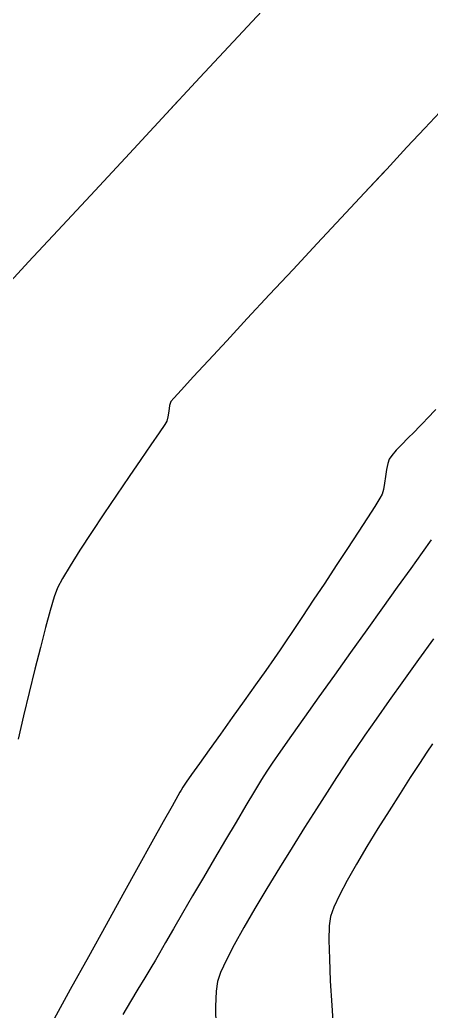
# Model space of a CAD drawing. Header units: metres. Extents: x 708868 to 711043, y 5411316 to 5413138.
# Drawn here: x 709249.4 to 709284.5, y 5411557.1 to 5411641.8 of the extents above; entities that cross this region are included whole.
import ezdxf

# ---------------------------------------------------------------- set-up
doc = ezdxf.new("R2010")
doc.units = ezdxf.units.M
for name, color, linetype in [('Rionegro 2010_Contours', 7, 'Continuous'), ('Rionegro 2014_Contours', 7, 'Continuous'), ('Rionegro 2018_Contours', 7, 'Continuous')]:
    doc.layers.add(name, color=color, linetype=linetype)

msp = doc.modelspace()

# ---------------------------------------------------------------- linework, layer by layer
at = {"layer": 'Rionegro 2010_Contours'}
for points in [[(709262.901, 5411634.862, 231), (709261.54, 5411633.397, 231), (709258.404, 5411630.022, 231), (709255.42, 5411626.81, 231), (709252.644, 5411623.822, 231), (709250.136, 5411621.121, 231), (709247.952, 5411618.769, 231)], [(709280.519, 5411628.835, 232), (709278.837, 5411627.032, 232), (709276.84, 5411624.891, 232), (709274.789, 5411622.691, 232), (709272.735, 5411620.486, 232), (709270.729, 5411618.331, 232), (709268.821, 5411616.279, 232), (709267.062, 5411614.386, 232), (709265.504, 5411612.705, 232), (709264.197, 5411611.29, 232), (709263.192, 5411610.197, 232), (709262.54, 5411609.478, 232), (709262.292, 5411609.188, 232), (709262.189, 5411608.841, 232), (709262.114, 5411608.365, 232), (709262.044, 5411607.886, 232), (709261.955, 5411607.528, 232), (709261.763, 5411607.223, 232), (709261.291, 5411606.526, 232), (709260.592, 5411605.505, 232), (709259.717, 5411604.231, 232), (709258.718, 5411602.774, 232), (709257.648, 5411601.202, 232), (709256.557, 5411599.585, 232), (709255.498, 5411597.994, 232), (709254.522, 5411596.497, 232), (709253.683, 5411595.164, 232), (709253.031, 5411594.066, 232), (709252.618, 5411593.27, 232), (709252.329, 5411592.489, 232), (709251.98, 5411591.337, 232), (709251.581, 5411589.879, 232), (709251.144, 5411588.183, 232), (709250.679, 5411586.314, 232), (709250.199, 5411584.339, 232), (709249.715, 5411582.325, 232), (709249.237, 5411580.337, 232)], [(709284.93, 5411608.526, 233), (709284.196, 5411607.755, 233), (709283.873, 5411607.414, 233), (709283.523, 5411607.05, 233), (709283.063, 5411606.587, 233), (709282.546, 5411606.066, 233), (709282.024, 5411605.532, 233), (709281.55, 5411605.026, 233), (709281.176, 5411604.592, 233), (709280.954, 5411604.272, 233), (709280.824, 5411603.893, 233), (709280.722, 5411603.378, 233), (709280.635, 5411602.794, 233), (709280.553, 5411602.206, 233), (709280.462, 5411601.683, 233), (709280.35, 5411601.289, 233), (709280.152, 5411600.937, 233), (709279.714, 5411600.233, 233), (709279.079, 5411599.24, 233), (709278.29, 5411598.023, 233), (709277.391, 5411596.646, 233), (709276.423, 5411595.175, 233), (709275.432, 5411593.673, 233), (709274.46, 5411592.205, 233), (709273.55, 5411590.836, 233), (709272.745, 5411589.63, 233), (709272.089, 5411588.652, 233), (709271.625, 5411587.967, 233), (709271.117, 5411587.234, 233), (709270.401, 5411586.215, 233), (709269.529, 5411584.984, 233), (709268.556, 5411583.615, 233), (709267.535, 5411582.184, 233), (709266.52, 5411580.763, 233), (709265.565, 5411579.427, 233), (709264.724, 5411578.251, 233), (709264.05, 5411577.308, 233), (709263.596, 5411576.674, 233), (709263.417, 5411576.421, 233), (709263.301, 5411576.232, 233), (709263.162, 5411575.993, 233), (709263.051, 5411575.801, 233), (709262.874, 5411575.483, 233), (709262.393, 5411574.621, 233), (709261.648, 5411573.281, 233), (709260.674, 5411571.53, 233), (709259.51, 5411569.434, 233), (709258.193, 5411567.06, 233), (709256.761, 5411564.475, 233), (709255.251, 5411561.744, 233), (709253.702, 5411558.936, 233), (709252.15, 5411556.116, 233)], [(709284.535, 5411597.361, 234), (709283.761, 5411596.283, 234), (709282.782, 5411594.917, 234), (709281.638, 5411593.322, 234), (709280.373, 5411591.557, 234), (709279.028, 5411589.679, 234), (709277.647, 5411587.746, 234), (709276.27, 5411585.818, 234), (709274.941, 5411583.953, 234), (709273.702, 5411582.207, 234), (709272.595, 5411580.641, 234), (709271.662, 5411579.312, 234), (709270.945, 5411578.278, 234), (709270.488, 5411577.598, 234), (709270.037, 5411576.882, 234), (709269.428, 5411575.884, 234), (709268.691, 5411574.659, 234), (709267.857, 5411573.257, 234), (709266.955, 5411571.733, 234), (709266.017, 5411570.139, 234), (709265.073, 5411568.528, 234), (709264.153, 5411566.953, 234), (709263.286, 5411565.465, 234), (709262.505, 5411564.12, 234), (709261.838, 5411562.968, 234), (709261.316, 5411562.063, 234), (709260.97, 5411561.458, 234), (709260.579, 5411560.789, 234), (709260.071, 5411559.948, 234), (709259.48, 5411558.977, 234), (709258.841, 5411557.918, 234), (709258.186, 5411556.813, 234)], [(709284.63, 5411579.952, 236), (709284.166, 5411579.241, 236), (709283.526, 5411578.26, 236), (709282.748, 5411577.063, 236), (709281.872, 5411575.701, 236), (709280.934, 5411574.227, 236), (709279.975, 5411572.694, 236), (709279.033, 5411571.154, 236), (709278.146, 5411569.66, 236), (709277.353, 5411568.263, 236), (709276.692, 5411567.018, 236), (709276.203, 5411565.975, 236), (709275.924, 5411565.188, 236), (709275.825, 5411564.394, 236), (709275.797, 5411563.164, 236), (709275.83, 5411561.57, 236), (709275.911, 5411559.687, 236), (709276.03, 5411557.589, 236), (709276.174, 5411555.351, 236)]]:
    msp.add_polyline3d(points, dxfattribs=at)
at = {"layer": 'Rionegro 2014_Contours'}
for points in [[(709271.27, 5411643.868, 231), (709268.031, 5411640.382, 231), (709264.768, 5411636.871, 231), (709261.54, 5411633.397, 231), (709258.404, 5411630.022, 231), (709255.42, 5411626.81, 231), (709252.644, 5411623.822, 231), (709250.136, 5411621.121, 231), (709247.952, 5411618.769, 231)], [(709285.264, 5411633.922, 232), (709283.993, 5411632.559, 232), (709282.464, 5411630.921, 232), (709280.729, 5411629.06, 232), (709278.837, 5411627.032, 232), (709276.84, 5411624.891, 232), (709274.789, 5411622.691, 232), (709272.735, 5411620.486, 232), (709270.729, 5411618.331, 232), (709268.821, 5411616.279, 232), (709267.062, 5411614.386, 232), (709265.504, 5411612.705, 232), (709264.197, 5411611.29, 232), (709263.192, 5411610.197, 232), (709262.54, 5411609.478, 232), (709262.292, 5411609.188, 232), (709262.189, 5411608.841, 232), (709262.114, 5411608.365, 232), (709262.044, 5411607.886, 232), (709261.955, 5411607.528, 232), (709261.763, 5411607.223, 232), (709261.291, 5411606.526, 232), (709260.592, 5411605.505, 232), (709259.717, 5411604.231, 232), (709258.718, 5411602.774, 232), (709257.648, 5411601.202, 232), (709256.557, 5411599.585, 232), (709255.498, 5411597.994, 232), (709254.522, 5411596.497, 232), (709253.683, 5411595.164, 232), (709253.031, 5411594.066, 232), (709252.618, 5411593.27, 232), (709252.329, 5411592.489, 232), (709251.98, 5411591.337, 232), (709251.581, 5411589.879, 232), (709251.144, 5411588.183, 232), (709250.679, 5411586.314, 232), (709250.199, 5411584.339, 232), (709249.715, 5411582.325, 232), (709249.237, 5411580.337, 232)], [(709284.93, 5411608.526, 233), (709284.196, 5411607.755, 233), (709283.873, 5411607.414, 233), (709283.523, 5411607.05, 233), (709283.063, 5411606.587, 233), (709282.546, 5411606.066, 233), (709282.024, 5411605.532, 233), (709281.55, 5411605.026, 233), (709281.176, 5411604.592, 233), (709280.954, 5411604.272, 233), (709280.824, 5411603.893, 233), (709280.722, 5411603.378, 233), (709280.635, 5411602.794, 233), (709280.553, 5411602.206, 233), (709280.462, 5411601.683, 233), (709280.35, 5411601.289, 233), (709280.152, 5411600.937, 233), (709279.714, 5411600.233, 233), (709279.079, 5411599.24, 233), (709278.29, 5411598.023, 233), (709277.391, 5411596.646, 233), (709276.423, 5411595.175, 233), (709275.432, 5411593.673, 233), (709274.46, 5411592.205, 233), (709273.55, 5411590.836, 233), (709272.745, 5411589.63, 233), (709272.089, 5411588.652, 233), (709271.625, 5411587.967, 233), (709271.117, 5411587.234, 233), (709270.401, 5411586.215, 233), (709269.529, 5411584.984, 233), (709268.556, 5411583.615, 233), (709267.535, 5411582.184, 233), (709266.52, 5411580.763, 233), (709265.565, 5411579.427, 233), (709264.724, 5411578.251, 233), (709264.05, 5411577.308, 233), (709263.596, 5411576.674, 233), (709263.417, 5411576.421, 233), (709263.301, 5411576.232, 233), (709263.162, 5411575.993, 233), (709263.051, 5411575.801, 233), (709262.874, 5411575.483, 233), (709262.393, 5411574.621, 233), (709261.648, 5411573.281, 233), (709260.674, 5411571.53, 233), (709259.51, 5411569.434, 233), (709258.193, 5411567.06, 233), (709256.761, 5411564.475, 233), (709255.251, 5411561.744, 233), (709253.702, 5411558.936, 233), (709252.15, 5411556.116, 233)], [(709284.535, 5411597.361, 234), (709283.761, 5411596.283, 234), (709282.782, 5411594.917, 234), (709281.638, 5411593.322, 234), (709280.373, 5411591.557, 234), (709279.028, 5411589.679, 234), (709277.647, 5411587.746, 234), (709276.27, 5411585.818, 234), (709274.941, 5411583.953, 234), (709273.702, 5411582.207, 234), (709272.595, 5411580.641, 234), (709271.662, 5411579.312, 234), (709270.945, 5411578.278, 234), (709270.488, 5411577.598, 234), (709270.037, 5411576.882, 234), (709269.428, 5411575.884, 234), (709268.691, 5411574.659, 234), (709267.857, 5411573.257, 234), (709266.955, 5411571.733, 234), (709266.017, 5411570.139, 234), (709265.073, 5411568.528, 234), (709264.153, 5411566.953, 234), (709263.286, 5411565.465, 234), (709262.505, 5411564.12, 234), (709261.838, 5411562.968, 234), (709261.316, 5411562.063, 234), (709260.97, 5411561.458, 234), (709260.579, 5411560.789, 234), (709260.071, 5411559.948, 234), (709259.48, 5411558.977, 234), (709258.841, 5411557.918, 234), (709258.186, 5411556.813, 234)], [(709284.722, 5411588.922, 235), (709283.447, 5411587.142, 235), (709282.173, 5411585.359, 235), (709280.95, 5411583.641, 235), (709279.827, 5411582.055, 235), (709278.854, 5411580.67, 235), (709278.082, 5411579.554, 235), (709277.559, 5411578.775, 235), (709277.099, 5411578.067, 235), (709276.452, 5411577.065, 235), (709275.649, 5411575.819, 235), (709274.726, 5411574.375, 235), (709273.715, 5411572.782, 235), (709272.651, 5411571.087, 235), (709271.568, 5411569.339, 235), (709270.498, 5411567.584, 235), (709269.476, 5411565.872, 235), (709268.536, 5411564.25, 235), (709267.71, 5411562.766, 235), (709267.034, 5411561.468, 235), (709266.54, 5411560.403, 235), (709266.263, 5411559.619, 235), (709266.158, 5411558.799, 235), (709266.113, 5411557.483, 235), (709266.121, 5411555.747, 235)], [(709284.63, 5411579.952, 236), (709284.166, 5411579.241, 236), (709283.526, 5411578.26, 236), (709282.748, 5411577.063, 236), (709281.872, 5411575.701, 236), (709280.934, 5411574.227, 236), (709279.975, 5411572.694, 236), (709279.033, 5411571.154, 236), (709278.146, 5411569.66, 236), (709277.353, 5411568.263, 236), (709276.692, 5411567.018, 236), (709276.203, 5411565.975, 236), (709275.924, 5411565.188, 236), (709275.825, 5411564.394, 236), (709275.797, 5411563.164, 236), (709275.83, 5411561.57, 236), (709275.911, 5411559.687, 236), (709276.03, 5411557.589, 236), (709276.174, 5411555.351, 236)]]:
    msp.add_polyline3d(points, dxfattribs=at)
at = {"layer": 'Rionegro 2018_Contours'}
for points in [[(709271.27, 5411643.868, 231), (709268.031, 5411640.382, 231), (709264.768, 5411636.871, 231), (709261.54, 5411633.397, 231), (709258.404, 5411630.022, 231), (709255.42, 5411626.81, 231), (709252.644, 5411623.822, 231), (709250.136, 5411621.121, 231), (709247.952, 5411618.769, 231)], [(709285.264, 5411633.922, 232), (709283.993, 5411632.559, 232), (709282.464, 5411630.921, 232), (709280.729, 5411629.06, 232), (709278.837, 5411627.032, 232), (709276.84, 5411624.891, 232), (709274.789, 5411622.691, 232), (709272.735, 5411620.486, 232), (709270.729, 5411618.331, 232), (709268.821, 5411616.279, 232), (709267.062, 5411614.386, 232), (709265.504, 5411612.705, 232), (709264.197, 5411611.29, 232), (709263.192, 5411610.197, 232), (709262.54, 5411609.478, 232), (709262.292, 5411609.188, 232), (709262.189, 5411608.841, 232), (709262.114, 5411608.365, 232), (709262.044, 5411607.886, 232), (709261.955, 5411607.528, 232), (709261.763, 5411607.223, 232), (709261.291, 5411606.526, 232), (709260.592, 5411605.505, 232), (709259.717, 5411604.231, 232), (709258.718, 5411602.774, 232), (709257.648, 5411601.202, 232), (709256.557, 5411599.585, 232), (709255.498, 5411597.994, 232), (709254.522, 5411596.497, 232), (709253.683, 5411595.164, 232), (709253.031, 5411594.066, 232), (709252.618, 5411593.27, 232), (709252.329, 5411592.489, 232), (709251.98, 5411591.337, 232), (709251.581, 5411589.879, 232), (709251.144, 5411588.183, 232), (709250.679, 5411586.314, 232), (709250.199, 5411584.339, 232), (709249.715, 5411582.325, 232), (709249.237, 5411580.337, 232)], [(709284.93, 5411608.526, 233), (709284.196, 5411607.755, 233), (709283.873, 5411607.414, 233), (709283.523, 5411607.05, 233), (709283.063, 5411606.587, 233), (709282.546, 5411606.066, 233), (709282.024, 5411605.532, 233), (709281.55, 5411605.026, 233), (709281.176, 5411604.592, 233), (709280.954, 5411604.272, 233), (709280.824, 5411603.893, 233), (709280.722, 5411603.378, 233), (709280.635, 5411602.794, 233), (709280.553, 5411602.206, 233), (709280.462, 5411601.683, 233), (709280.35, 5411601.289, 233), (709280.152, 5411600.937, 233), (709279.714, 5411600.233, 233), (709279.079, 5411599.24, 233), (709278.29, 5411598.023, 233), (709277.391, 5411596.646, 233), (709276.423, 5411595.175, 233), (709275.432, 5411593.673, 233), (709274.46, 5411592.205, 233), (709273.55, 5411590.836, 233), (709272.745, 5411589.63, 233), (709272.089, 5411588.652, 233), (709271.625, 5411587.967, 233), (709271.117, 5411587.234, 233), (709270.401, 5411586.215, 233), (709269.529, 5411584.984, 233), (709268.556, 5411583.615, 233), (709267.535, 5411582.184, 233), (709266.52, 5411580.763, 233), (709265.565, 5411579.427, 233), (709264.724, 5411578.251, 233), (709264.05, 5411577.308, 233), (709263.596, 5411576.674, 233), (709263.417, 5411576.421, 233), (709263.301, 5411576.232, 233), (709263.162, 5411575.993, 233), (709263.051, 5411575.801, 233), (709262.874, 5411575.483, 233), (709262.393, 5411574.621, 233), (709261.648, 5411573.281, 233), (709260.674, 5411571.53, 233), (709259.51, 5411569.434, 233), (709258.193, 5411567.06, 233), (709256.761, 5411564.475, 233), (709255.251, 5411561.744, 233), (709253.702, 5411558.936, 233), (709252.15, 5411556.116, 233)], [(709284.535, 5411597.361, 234), (709283.761, 5411596.283, 234), (709282.782, 5411594.917, 234), (709281.638, 5411593.322, 234), (709280.373, 5411591.557, 234), (709279.028, 5411589.679, 234), (709277.647, 5411587.746, 234), (709276.27, 5411585.818, 234), (709274.941, 5411583.953, 234), (709273.702, 5411582.207, 234), (709272.595, 5411580.641, 234), (709271.662, 5411579.312, 234), (709270.945, 5411578.278, 234), (709270.488, 5411577.598, 234), (709270.037, 5411576.882, 234), (709269.428, 5411575.884, 234), (709268.691, 5411574.659, 234), (709267.857, 5411573.257, 234), (709266.955, 5411571.733, 234), (709266.017, 5411570.139, 234), (709265.073, 5411568.528, 234), (709264.153, 5411566.953, 234), (709263.286, 5411565.465, 234), (709262.505, 5411564.12, 234), (709261.838, 5411562.968, 234), (709261.316, 5411562.063, 234), (709260.97, 5411561.458, 234), (709260.579, 5411560.789, 234), (709260.071, 5411559.948, 234), (709259.48, 5411558.977, 234), (709258.841, 5411557.918, 234), (709258.186, 5411556.813, 234)], [(709284.722, 5411588.922, 235), (709283.447, 5411587.142, 235), (709282.173, 5411585.359, 235), (709280.95, 5411583.641, 235), (709279.827, 5411582.055, 235), (709278.854, 5411580.67, 235), (709278.082, 5411579.554, 235), (709277.559, 5411578.775, 235), (709277.099, 5411578.067, 235), (709276.452, 5411577.065, 235), (709275.649, 5411575.819, 235), (709274.726, 5411574.375, 235), (709273.715, 5411572.782, 235), (709272.651, 5411571.087, 235), (709271.568, 5411569.339, 235), (709270.498, 5411567.584, 235), (709269.476, 5411565.872, 235), (709268.536, 5411564.25, 235), (709267.71, 5411562.766, 235), (709267.034, 5411561.468, 235), (709266.54, 5411560.403, 235), (709266.263, 5411559.619, 235), (709266.158, 5411558.799, 235), (709266.113, 5411557.483, 235), (709266.121, 5411555.747, 235)], [(709284.63, 5411579.952, 236), (709284.166, 5411579.241, 236), (709283.526, 5411578.26, 236), (709282.748, 5411577.063, 236), (709281.872, 5411575.701, 236), (709280.934, 5411574.227, 236), (709279.975, 5411572.694, 236), (709279.033, 5411571.154, 236), (709278.146, 5411569.66, 236), (709277.353, 5411568.263, 236), (709276.692, 5411567.018, 236), (709276.203, 5411565.975, 236), (709275.924, 5411565.188, 236), (709275.825, 5411564.394, 236), (709275.797, 5411563.164, 236), (709275.83, 5411561.57, 236), (709275.911, 5411559.687, 236), (709276.03, 5411557.589, 236), (709276.174, 5411555.351, 236)]]:
    msp.add_polyline3d(points, dxfattribs=at)

doc.saveas('drawing.dxf')
